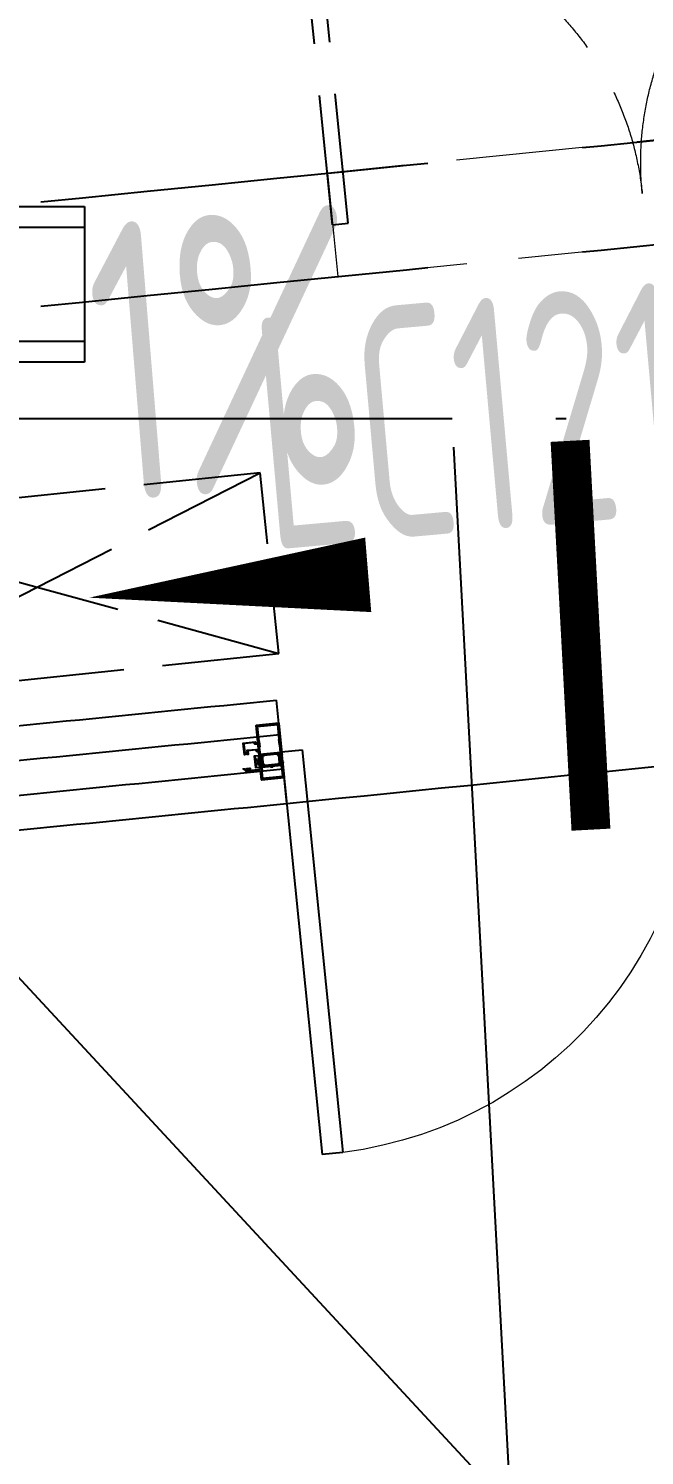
# Model space of a CAD drawing. Header units: inches. Extents: x 0 to 1813292486, y 0 to 3473589894.
# Drawn here: x 600652107 to 600653295, y 3473202021 to 3473204769 of the extents above; entities that cross this region are included whole.
import ezdxf

# ---------------------------------------------------------------- set-up
doc = ezdxf.new("R2010")
doc.units = ezdxf.units.IN
doc.header["$LTSCALE"] = 1000
doc.header["$MEASUREMENT"] = 0
doc.linetypes.add('AX-MALL-GIRD-200$0$DOTE', pattern=[2.42, 2, -0.2, 0.02, -0.2])
doc.linetypes.add('AX-MALL-WALL-P02-QT$0$DASH', pattern=[0.35, 0.25, -0.1])
for name, color, linetype in [('A-Anno-Note', 241, 'Continuous'), ('AX-MALL-DIM-P02$0$A-Anno-Dims', 3, 'Continuous'), ('AX-MALL-DIM-P02$0$A-Anno-Note', 241, 'Continuous'), ('AX-MALL-DIM-P02$0$A-Detl-Thin', 131, 'Continuous'), ('AX-MALL-DIM-P02$0$DIM_LEAD', 3, 'Continuous'), ('AX-MALL-DIM-SY-P02$0$DIM_IDEN', 3, 'Continuous'), ('AX-MALL-GIRD-200$0$A-Grid', 222, 'AX-MALL-GIRD-200$0$DOTE'), ('AX-MALL-P02-200$0$A-Anno-Note', 241, 'Continuous'), ('AX-MALL-WALL-P02$0$A-Anno-Note', 241, 'Continuous'), ('AX-MALL-WALL-P02-QT$0$A-Anno-Note', 241, 'Continuous'), ('AX-MALL-WALL-P02-QT$0$A-Curt', 151, 'Continuous'), ('AX-MALL-WALL-P02-QT$0$A-Detl-Patt', 8, 'Continuous'), ('AX-MALL-WALL-P02-QT$0$A-Detl-Thin', 131, 'Continuous'), ('AX-MALL-WALL-P02-QT$0$A-Fixt', 81, 'Continuous'), ('AX-MALL-WALL-P02-QT$0$A-Wind', 4, 'Continuous'), ('AX-MALL-WALL-P02-QT$0$GASKET', 2, 'Continuous'), ('AX-MALL-WALL-P02-QT$0$STSF', 2, 'Continuous'), ('AX-MALL-WORD-P02$0$A-Wind-Iden', 11, 'Continuous'), ('AX-MALL-ZTKD-P02$0$A-Anno-Note', 241, 'Continuous')]:
    doc.layers.add(name, color=color, linetype=linetype)
doc.layers.add('AX-MALL-WALL-P02-QT$0$AM_SUPPR', color=6, linetype='Continuous', lineweight=30)
doc.layers.add('AX-MALL-WALL-P02-QT$0$M-AUX-TO-ARCH', color=1, linetype='Continuous', plot=False)
doc.styles.add('AX-MALL-DIM-P02$0$_TCH_DIM', font='gbenor.shx')
doc.styles.add('AX-MALL-WORD-P02$0$_TCH_WINDOW', font='gbenor.shx', dxfattribs={"bigfont": 'gbcbig.shx'})

# ---------------------------------------------------------------- blocks, each defined once
blk = doc.blocks.new('AX-MALL-WORD-P02')
at = {"layer": 'AX-MALL-WORD-P02$0$A-Wind-Iden', "style": 'AX-MALL-WORD-P02$0$_TCH_WINDOW', "width": 0.7}
blk.add_text('LC1210', height=446.25, rotation=344.7006, dxfattribs=at).set_placement((600448350, 3473038726.3))
blk = doc.blocks.new('AX-MALL-GIRD-200')
at = {"layer": 'AX-MALL-GIRD-200$0$A-Grid'}
blk.add_line((600215588.6, 3473125707.5), (600573484.6, 3472992380.8), dxfattribs=at)
blk = doc.blocks.new('AX-MALL-WALL-P02-QT$0$tj')
at = {"layer": 'AX-MALL-WALL-P02-QT$0$A-Detl-Patt'}
h = blk.add_hatch(dxfattribs=at)
h.set_pattern_fill('STEEL', color=256, scale=100, angle=50.4318)
h.set_pattern_definition([(75, (-14278.2, 156289.83), (-153.340725, 41.087523), []), (75, (-14317.88, 156358.57), (-153.340725, 41.087523), [])])
edge = h.paths.add_edge_path()
edge.add_arc((274303, 370915.4), 354853.2, 270.960109, 275.951313)
edge.add_line((311095.3, 17974.7), (323404.3, 17664.9))
edge.add_arc((337498.6, -5423), 27050, 84.42965, 121.40246, ccw=False)
edge.add_line((340124.3, 21499.2), (352435.6, 23411.5))
edge.add_line((352435.6, 23411.5), (352460.3, 23263.6))
edge.add_arc((262949, 558936.3), 543100, 279.486523, 288.50533)
edge.add_line((435325, 43917.8), (435185.9, 44187.6))
edge.add_arc((262949, 558936.3), 542800, 279.518166, 288.500444, ccw=False)
edge.add_line((352706.5, 23609), (352681.7, 23756.9))
edge.add_line((352681.7, 23756.9), (340117.8, 21803.8))
edge.add_arc((337510.1, -5455), 27383.3, 84.53553, 121.20268)
edge.add_line((323323.7, 17967), (311085.8, 18275))
edge.add_arc((274273.8, 371474.5), 355112.7, 270.964111, 275.950126, ccw=False)
edge.add_line((280249, 16412.1), (280249, 16112))
blk = doc.blocks.new('AX-MALL-WALL-P02-QT$0$1')
at = {"layer": 'AX-MALL-WALL-P02-QT$0$A-Detl-Patt', "linetype": 'AX-MALL-WALL-P02-QT$0$DASH', "extrusion": (0, 0, -1)}
for p, q in [((108521.7, -109072.2), (108772.2, -108543.5)), ((108548.8, -109085), (108799.3, -108556.4)), ((108799.3, -108556.4), (108772.2, -108543.5)), ((109579.1, -109573.1), (109829.5, -109044.4)), ((109606.2, -109585.9), (109856.6, -109057.2)), ((109829.5, -109044.4), (109856.6, -109057.2)), ((108521.7, -109072.2), (108548.8, -109085)), ((109606.2, -109585.9), (109579.1, -109573.1))]:
    blk.add_line(p, q, dxfattribs=at)
at = {"layer": 'AX-MALL-WALL-P02-QT$0$A-Detl-Patt', "linetype": 'AX-MALL-WALL-P02-QT$0$DASH', "lineweight": 13, "extrusion": (0, 0, -1)}
blk.add_lwpolyline([(-108799.2, -108556.5, 0.406722), (-109064, -109329.1, 0.406722), (-109829.4, -109044.6)], format="xyb", dxfattribs=at)
at = {"layer": 'AX-MALL-WALL-P02-QT$0$A-Detl-Patt', "linetype": 'AX-MALL-WALL-P02-QT$0$DASH', "lineweight": 13}
blk.add_lwpolyline([(108478.9, -109162.6), (109563.4, -109676.3), (109649, -109495.5), (108564.5, -108981.8)], close=True, dxfattribs=at)
blk = doc.blocks.new('AX-MALL-WALL-P02-QT$0$JB-AC(O)-Hide')
for p, q in [((-225, 175), (-450, 175)), ((-450, 175), (-450, 37.5)), ((-450, 175), (-225, 87.5)), ((150, 175), (-150, 175)), ((450, 175), (225, 175)), ((225, 87.5), (450, 175)), ((450, 37.5), (450, 175)), ((-150, 58.3), (0, 0)), ((0, 0), (150, 58.3)), ((-150, -58.3), (0, 0)), ((0, 0), (150, -58.3)), ((-450, -37.5), (-450, -175)), ((450, -175), (450, -37.5)), ((-450, -175), (-225, -87.5)), ((225, -87.5), (450, -175)), ((-450, -175), (-225, -175)), ((-150, -175), (150, -175)), ((225, -175), (450, -175))]:
    blk.add_line(p, q)
blk = doc.blocks.new('AX-MALL-WALL-P02-QT$0$JB-AC(i)-Li')
for p, q in [((-275, 0), (275, 0)), ((-275, 0), (275, 0)), ((-275, -300), (-275, 0)), ((275, 0), (275, -300)), ((-275, -40), (275, -40)), ((275, -260), (-275, -260)), ((275, -300), (-275, -300))]:
    blk.add_line(p, q)
blk = doc.blocks.new('AX-MALL-WALL-P02-QT$0$A$C0A607B9E')
at = {"linetype": 'Continuous'}
h = blk.add_hatch(dxfattribs=at)
h.set_pattern_fill('ANSI37', color=1)
h.set_pattern_definition([(45, (-14339043.6352, -8955566.6047), (-1.12253201513, 1.12253201513), []), (135, (-14339043.6352, -8955566.6047), (-1.12253201513, -1.12253201513), [])])
edge = h.paths.add_edge_path()
edge.add_arc((-0.9, 1.2), 0.3, 90, 158.929)
edge.add_arc((-10.5, 4.9), 10, 296.683, 338.929, ccw=False)
edge.add_arc((-5.9, -4.3), 0.3, 116.683, 276.6693)
edge.add_arc((-6.9, 4.3), 9, 276.6693, 314.4305)
edge.add_arc((-0.4, -2.3), 0.3, 15.9653, 134.4305, ccw=False)
edge.add_line((-0.1, -2.2), (0.3, -3.7))
edge.add_arc((0.7, -3.6), 0.4, 195.9653, 344.0347)
edge.add_line((1.1, -3.7), (1.5, -2.2))
edge.add_arc((1.8, -2.3), 0.3, 15.9653, 164.0347, ccw=False)
edge.add_line((2.1, -2.2), (2.5, -3.7))
edge.add_arc((2.9, -3.6), 0.4, 195.9653, 344.0347)
edge.add_line((3.3, -3.7), (3.7, -2.2))
edge.add_arc((4, -2.3), 0.3, 15.9653, 164.0347, ccw=False)
edge.add_line((4.3, -2.2), (4.7, -3.7))
edge.add_arc((5.1, -3.6), 0.4, 195.9653, 344.0347)
edge.add_line((5.5, -3.7), (5.9, -2.2))
edge.add_arc((6.2, -2.3), 0.3, 15.9653, 164.0347, ccw=False)
edge.add_line((6.5, -2.2), (6.9, -3.7))
edge.add_arc((7.3, -3.6), 0.4, 195.9653, 360)
edge.add_line((7.7, -3.6), (7.7, -0.3))
edge.add_arc((7.4, -0.3), 0.3, 0, 90)
edge.add_line((7.4, 0), (0, 0))
edge.add_line((0, 0), (0, 1.5))
edge.add_line((0, 1.5), (-0.9, 1.5))
at = {"color": 1, "linetype": 'Continuous'}
blk.add_lwpolyline([(-0.9, 1.5, 0.310169), (-1.2, 1.3, -0.18645), (-6, -4, 0.838998), (-5.9, -4.6, 0.166272), (-0.6, -2.1, -0.568456), (-0.1, -2.2), (0.3, -3.7, 0.754029), (1.1, -3.7), (1.5, -2.2, -0.754029), (2.1, -2.2), (2.5, -3.7, 0.754029), (3.3, -3.7), (3.7, -2.2, -0.754029), (4.3, -2.2), (4.7, -3.7, 0.754029), (5.5, -3.7), (5.9, -2.2, -0.754029), (6.5, -2.2), (6.9, -3.7, 0.869553), (7.7, -3.6), (7.7, -0.3, 0.414214), (7.4, 0), (0, 0), (0, 1.5)], format="xyb", close=True, dxfattribs=at)
blk = doc.blocks.new('AX-MALL-WALL-P02-QT$0$尺寸分格点')
at = {"ltscale": 10}
h = blk.add_hatch(color=1, dxfattribs=at)
h.dxf.hatch_style = 1
edge = h.paths.add_edge_path()
edge.add_line((0, -1.5), (0, 0))
edge.add_line((0, 0), (-1.5, 0))
edge.add_arc((0, 0), 1.5, 180, 270)
edge = h.paths.add_edge_path()
edge.add_line((0, 1.5), (0, 0))
edge.add_line((0, 0), (1.5, 0))
edge.add_arc((0, 0), 1.5, 0, 90)
for p, q in [((-2.5, 0), (2.5, 0)), ((0, -2.5), (0, 2.5))]:
    blk.add_line(p, q)
blk.add_circle((0, 0), 1.5)
blk = doc.blocks.new('AX-MALL-WALL-P02-QT$0$定位点')
blk.add_blockref('AX-MALL-WALL-P02-QT$0$尺寸分格点', (0, 0))
blk = doc.blocks.new('AX-MALL-WALL-P02-QT$0$A$C40565891')
h = blk.add_hatch()
h.set_pattern_fill('NET', color=6, scale=0.5, angle=315)
h.set_pattern_definition([(225, (-8954763.8857, -14331520.9494), (-1.12253201513, 1.12253201513), []), (135, (-8954763.8857, -14331520.9494), (1.12253201513, 1.12253201513), [])])
edge = h.paths.add_edge_path()
edge.add_line((-2.9, -1), (-17.1, -1))
edge.add_arc((-17.1, -2), 1, 90, 120)
edge.add_line((-17.6, -1.1), (-19.3, -2.1))
edge.add_line((-19.3, -2.1), (-19.6, -2.1))
edge.add_arc((-19.6, -1.7), 0.4, 180, 270, ccw=False)
edge.add_line((-20, -1.7), (-20, 1.7))
edge.add_arc((-19.6, 1.7), 0.4, 90, 180, ccw=False)
edge.add_line((-19.6, 2.1), (-19.3, 2.1))
edge.add_line((-19.3, 2.1), (-17.6, 1.1))
edge.add_arc((-17.1, 2), 1, 240, 270)
edge.add_line((-17.1, 1), (-2.9, 1))
edge.add_arc((-2.9, 2), 1, 270, 300)
edge.add_line((-2.4, 1.1), (-0.7, 2.1))
edge.add_line((-0.7, 2.1), (-0.4, 2.1))
edge.add_arc((-0.4, 1.7), 0.4, 0, 90, ccw=False)
edge.add_line((0, 1.7), (0, -1.7))
edge.add_arc((-0.4, -1.7), 0.4, 270, 360, ccw=False)
edge.add_line((-0.4, -2.1), (-0.7, -2.1))
edge.add_line((-0.7, -2.1), (-2.4, -1.1))
edge.add_arc((-2.9, -2), 1, 60, 90)
at = {"layer": 'AX-MALL-WALL-P02-QT$0$STSF', "lineweight": 40}
blk.add_lwpolyline([(-2.9, -1), (-17.1, -1, 0.131652), (-17.6, -1.1), (-19.3, -2.1), (-19.6, -2.1, -0.414214), (-20, -1.7), (-20, 1.7, -0.414214), (-19.6, 2.1), (-19.3, 2.1), (-17.6, 1.1, 0.131652), (-17.1, 1), (-2.9, 1, 0.131652), (-2.4, 1.1), (-0.7, 2.1), (-0.4, 2.1, -0.414214), (0, 1.7), (0, -1.7, -0.414214), (-0.4, -2.1), (-0.7, -2.1), (-2.4, -1.1, 0.131652)], format="xyb", close=True, dxfattribs=at)
blk = doc.blocks.new('AX-MALL-WALL-P02-QT$0$A$C5DA96DE0')
at = {"layer": 'AX-MALL-WALL-P02-QT$0$AM_SUPPR', "color": 3}
for points in [[(-22, 105.2), (-22, 46.6, -0.414214), (-21.7, 46.3), (-21.7, 45.3, -0.414214), (-21.9, 45.1), (-22.1, 45.1, 0.315299), (-22.3, 45), (-22.9, 43.4, 0.548619), (-22.7, 43.1), (-20, 43.3, 0.176327), (-19.8, 43.4), (-19.5, 43.8, 0.57735), (-19.5, 44.1), (-19.7, 44.1, -0.310745), (-19.9, 44.3), (-20.2, 46.2), (-20.2, 46.3, -0.664495), (-19.4, 46.7, 0.196262), (-19.2, 46.6), (-15.8, 46.6, -0.414214), (-15.5, 46.3), (-15.5, 46), (-16.5, 44.3, 0.57968), (-16.4, 44.1), (-15.1, 44.1, 0.266079), (-14.2, 44.6), (-13.3, 46.1, -0.266079), (-12.5, 46.6), (-12.5, 46.6), (12.5, 46.6, -0.266079), (13.3, 46.1), (14.2, 44.6, 0.266079), (15.1, 44.1), (16.4, 44.1, 0.57968), (16.5, 44.3), (15.5, 46), (15.5, 46.3, -0.414214), (15.8, 46.6), (19.2, 46.6, 0.196262), (19.4, 46.7, -0.664495), (20.2, 46.3), (20.2, 46.2), (19.9, 44.3, -0.310745), (19.7, 44.1), (19.5, 44.1, 0.57735), (19.5, 43.8), (19.8, 43.4, 0.176327), (20, 43.3), (22.7, 43.1, 0.548619), (22.9, 43.4), (22.3, 45, 0.315299), (22.1, 45.1), (21.9, 45.1, -0.414214), (21.7, 45.3), (21.7, 46.3, -0.414214), (22, 46.6), (22, 73.9)], [(-12.5, 26.6), (-12.5, 26.6, -0.266079), (-13.3, 27.1), (-14.2, 28.6, 0.266079), (-15.1, 29.1), (-16.4, 29.1, 0.57968), (-16.5, 28.9), (-15.5, 27.2), (-15.5, 26.9, -0.414214), (-15.8, 26.6), (-19.2, 26.6, 0.196262), (-19.4, 26.5, -0.664495), (-20.2, 26.9), (-20.2, 27), (-19.9, 28.9, -0.310745), (-19.7, 29.1), (-19.5, 29.1, 0.57735), (-19.5, 29.4), (-19.8, 29.8, 0.176327), (-20, 29.9), (-22.7, 30.1, 0.548619), (-22.9, 29.8), (-22.3, 28.2, 0.315299), (-22.1, 28.1), (-21.9, 28.1, -0.414214), (-21.7, 27.9), (-21.7, 26.9, -0.414214), (-22, 26.6), (-22, 0), (22, 0), (22, 18)], [(22, 20), (22, 26.6, -0.414214), (21.7, 26.9), (21.7, 27.9, -0.414214), (21.9, 28.1), (22.1, 28.1, 0.315299), (22.3, 28.2), (22.9, 29.8, 0.548619), (22.7, 30.1), (20, 29.9, 0.176327), (19.8, 29.8), (19.5, 29.4, 0.57735), (19.5, 29.1), (19.7, 29.1, -0.310745), (19.9, 28.9), (20.2, 27), (20.2, 26.9, -0.664495), (19.4, 26.5, 0.196262), (19.2, 26.6), (15.8, 26.6, -0.414214), (15.5, 26.9), (15.5, 27.2), (16.5, 28.9, 0.57968), (16.4, 29.1), (15.1, 29.1, 0.266079), (14.2, 28.6), (13.3, 27.1, -0.266079), (12.5, 26.6), (-12.5, 26.6)]]:
    blk.add_lwpolyline(points, format="xyb", dxfattribs=at)
for points in [[(22, 73.9), (22, 73.9), (22, 105.2), (-22, 105.2)], [(-19.8, 103), (-19.8, 103), (-19.8, 74.7), (-19, 73.7), (-19, 68.7), (-19, 63.7), (-20, 62.7), (-20, 48.8), (20, 48.8), (20, 62.7), (19, 63.7), (19, 68.7), (19, 73.7), (19.8, 74.7), (19.8, 103), (-19.8, 103)], [(-19, 24.4), (-19, 16.6), (-19.8, 15.6), (-19.8, 2.2), (-19.8, 2.2), (19.8, 2.2), (19.8, 15.6), (19, 16.6), (19, 24.4), (-19, 24.4)], [(22, 20), (44, 20), (44, 20.4), (45, 20.1), (45, 20.4), (46, 20.1), (46, 20.4), (47, 20.1), (47, 20.4), (48, 20.1), (48, 20.4), (49, 20.4), (49, 18), (22, 18)]]:
    blk.add_lwpolyline(points, dxfattribs=at)
at = {"color": 6, "ltscale": 10, "xscale": -0.9999999999999999, "rotation": 90}
blk.add_blockref('AX-MALL-WALL-P02-QT$0$A$C40565891', (-17.7, 26.6), dxfattribs=at)
at = {"color": 6, "ltscale": 10, "rotation": 270}
blk.add_blockref('AX-MALL-WALL-P02-QT$0$A$C40565891', (17.7, 26.6), dxfattribs=at)
blk = doc.blocks.new('AX-MALL-WALL-P02-QT$0$A$C3D8E1D5A')
at = {"color": 3, "ltscale": 10}
blk.add_lwpolyline([(-25, -18.8), (-25, -17.5), (-23, -17.5), (-23, -15.5), (-7, -15.5), (-7, -22.5), (-5.3, -22.5, 0.414214), (-5, -22.2), (-5, -21.8, 0.414), (-5.3, -21.5), (-5.7, -21.5, -0.483847), (-6, -21.1), (-5.7, -19.9), (-1.3, -19.9), (-1, -21.1, -0.47418), (-1.3, -21.5), (-1.7, -21.5, 0.414), (-2, -21.8), (-2, -22.2, 0.414214), (-1.7, -22.5), (0, -22.5), (0, 0), (-22.9, 0), (-22.9, -1), (-22.4, -1), (-22.4, -3, -0.414214), (-22.9, -3.5), (-25, -3.5), (-25.5, -2.9, 0.498868), (-25.9, -2.9), (-27.4, -5, 0.819287), (-27, -5.5), (-25.5, -4.5), (-22.9, -4.5, 0.414214), (-21.4, -3), (-21.4, -1), (-3.2, -1, -0.414209), (-1, -3.2), (-1, -18.5), (-6, -18.5), (-6, -14.5), (-24, -14.5), (-24, -16.5), (-25, -16.5), (-27.2, -16.5, 0.658242), (-27.6, -17.3), (-25.9, -19.1, 0.682714), (-25, -18.8)], format="xyb", dxfattribs=at)
blk = doc.blocks.new('AX-MALL-WALL-P02-QT$0$A$C3EB17898')
at = {"color": 6}
for p, q in [((22, 23), (31.3, 1)), ((31.3, 23), (22, 1))]:
    blk.add_line(p, q, dxfattribs=at)
blk.add_lwpolyline([(22, 23), (31.3, 23), (31.3, 1), (22, 1)], close=True, dxfattribs=at)
at = {"color": 6, "ltscale": 10}
for name, p in [('AX-MALL-WALL-P02-QT$0$A$C5DA96DE0', (0, -23.7)), ('AX-MALL-WALL-P02-QT$0$A$C3D8E1D5A', (49.9, 50.2))]:
    blk.add_blockref(name, p, dxfattribs=at)
at = {"color": 6, "ltscale": 10, "rotation": 180}
blk.add_blockref('AX-MALL-WALL-P02-QT$0$A$C0A607B9E', (49, -3.3), dxfattribs=at)
at = {"layer": 'AX-MALL-WALL-P02-QT$0$GASKET', "extrusion": (0, 0, -1), "zscale": -1, "rotation": 270}
blk.add_blockref('AX-MALL-WALL-P02-QT$0$定位点', (0, 0), dxfattribs=at)
blk = doc.blocks.new('AX-MALL-WALL-P02-QT$0$mqst2')
at = {"color": 6, "ltscale": 10, "xscale": -0.9999999999999999, "rotation": 5.784442922327837}
blk.add_blockref('AX-MALL-WALL-P02-QT$0$A$C3EB17898', (438986, -43926.2), dxfattribs=at)
blk = doc.blocks.new('AX-MALL-WALL-P02-QT$0$$DorLib2D$00000002')
for p, q in [((-0.5, 0), (-0.5, 0.4875)), ((-0.475, 0.4875), (-0.5, 0.4875)), ((-0.475, 0), (-0.475, 0.4875)), ((0.475, 0), (0.475, 0.4875)), ((0.475, 0.4875), (0.5, 0.4875)), ((0.5, 0), (0.5, 0.4875)), ((-0.5, 0), (-0.475, 0)), ((0.5, 0), (0.475, 0))]:
    blk.add_line(p, q)
at = {"lineweight": 13}
for centre, start, end in [((-0.4875, 0), 0, 88.5307), ((0.4875, 0), 91.4693, 180)]:
    blk.add_arc(centre, 0.4875, start, end, dxfattribs=at)
blk = doc.blocks.new('AX-MALL-WALL-P02-QT')
at = {"layer": 'AX-MALL-WALL-P02-QT$0$A-Curt'}
blk.add_line((600448216.1, 3473038255.9), (600448266.7, 3473038449.4), dxfattribs=at)
for radius, end in [(539799.9, 255.256049), (539866.5, 255.256059), (539933.2, 255.25607), (539999.9, 255.25608)]:
    blk.add_arc((600585645.7, 3473560475.2), radius, 255.169609, end, dxfattribs=at)
at = {"layer": 'AX-MALL-WALL-P02-QT$0$A-Detl-Thin', "linetype": 'AX-MALL-WALL-P02-QT$0$DASH', "ltscale": 3}
for points in [[(600447161.1, 3473039776.3, 0.001865), (600451050.1, 3473038757.5, 0.001865)], [(600447091, 3473039588, 0.001865), (600450979.9, 3473038569.1, 0.001865)]]:
    blk.add_lwpolyline(points, format="xyb", dxfattribs=at)
at = {"layer": 'AX-MALL-WALL-P02-QT$0$A-Wind'}
blk.add_arc((600585645.7, 3473560475.2), 539999.9, 255.25608, 255.425846, dxfattribs=at)
at = {"layer": 'AX-MALL-WALL-P02-QT$0$A-Anno-Note', "rotation": 339.5681613092181}
blk.add_blockref('AX-MALL-WALL-P02-QT$0$mqst2', (600052179.3, 3473232742.4), dxfattribs=at)
at = {"layer": 'AX-MALL-WALL-P02-QT$0$A-Detl-Thin', "rotation": 339.5681613091762}
blk.add_blockref('AX-MALL-WALL-P02-QT$0$tj', (600144118.7, 3473128496.3), dxfattribs=at)
at = {"layer": 'AX-MALL-WALL-P02-QT$0$A-Fixt'}
for name, p, rotation in [('AX-MALL-WALL-P02-QT$0$JB-AC(i)-Li', (600447994.4, 3473039565.6), 339.5681613375581), ('AX-MALL-WALL-P02-QT$0$JB-AC(O)-Hide', (600447910.5, 3473038814.3), 345.4703428157612)]:
    blk.add_blockref(name, p, dxfattribs=dict(at, rotation=rotation))
at = {"layer": 'AX-MALL-WALL-P02-QT$0$A-Wind'}
blk.add_blockref('AX-MALL-GIRD-200', (0, 0), dxfattribs=at)
at = {"layer": 'AX-MALL-WALL-P02-QT$0$A-Wind', "xscale": 1600, "yscale": -1600, "zscale": 200, "rotation": 345.3409629919066}
blk.add_blockref('AX-MALL-WALL-P02-QT$0$$DorLib2D$00000002', (600449015.4, 3473038150.2), dxfattribs=at)
at = {"layer": 'AX-MALL-WALL-P02-QT$0$M-AUX-TO-ARCH', "rotation": 10.65503778268106}
blk.add_blockref('AX-MALL-WALL-P02-QT$0$1', (600321870.4, 3473126396.1), dxfattribs=at)
blk = doc.blocks.new('AX-MALL-WALL-P02')
at = {"layer": 'AX-MALL-WALL-P02$0$A-Anno-Note'}
blk.add_blockref('AX-MALL-WORD-P02', (0, 0), dxfattribs=at)
blk.add_blockref('AX-MALL-WALL-P02-QT', (0, 0), dxfattribs=at)
blk = doc.blocks.new('AX-MALL-ZTKD-P02')
at = {"layer": 'AX-MALL-ZTKD-P02$0$A-Anno-Note'}
blk.add_blockref('AX-MALL-GIRD-200', (0, 0), dxfattribs=at)
blk = doc.blocks.new('AX-MALL-DIM-SY-P02')
at = {"layer": 'AX-MALL-DIM-SY-P02$0$DIM_IDEN'}
blk.add_line((600448757, 3473038786.8), (600446744.7, 3473032347), dxfattribs=at)
at = {"layer": 'AX-MALL-DIM-SY-P02$0$DIM_IDEN', "const_width": 75}
blk.add_lwpolyline([(600448971.7, 3473038719.7), (600448748, 3473038003.8)], dxfattribs=at)
blk = doc.blocks.new('AX-MALL-DIM-P02')
at = {"layer": 'AX-MALL-DIM-P02$0$A-Anno-Dims'}
blk.add_lwpolyline([(600448662.9, 3473038572.5, 0, 0, 0), (600447997.2, 3473038760.4, 0, 144, 0), (600448516.9, 3473038613.7, 0, 0, 0)], format="xyseb", dxfattribs=at)
at = {"layer": 'AX-MALL-DIM-P02$0$DIM_LEAD'}
blk.add_line((600449353, 3473033915.5), (600446183.1, 3473041582.9), dxfattribs=at)
at = {"layer": 'AX-MALL-DIM-P02$0$A-Anno-Dims'}
blk.add_blockref('AX-MALL-DIM-SY-P02', (0, 0), dxfattribs=at)
at = {"layer": 'AX-MALL-DIM-P02$0$A-Detl-Thin'}
blk.add_blockref('AX-MALL-ZTKD-P02', (0, 0), dxfattribs=at)
at = {"layer": 'AX-MALL-DIM-P02$0$A-Anno-Note', "style": 'AX-MALL-DIM-P02$0$_TCH_DIM', "width": 0.7}
blk.add_text('1%', height=535.5, rotation=344.2418, dxfattribs=at).set_placement((600448086.9, 3473038922.3))
blk = doc.blocks.new('AX-MALL-P02-200')
at = {"layer": 'AX-MALL-P02-200$0$A-Anno-Note'}
blk.add_blockref('AX-MALL-WALL-P02', (0, 0), dxfattribs=at)
blk.add_blockref('AX-MALL-DIM-P02', (0, 0), dxfattribs=at)

msp = doc.modelspace()

# ---------------------------------------------------------------- block references
at = {"layer": 'A-Anno-Note', "rotation": 20.43183869077545}
msp.add_blockref('AX-MALL-P02-200', (1250392458.5, 9048125.7), dxfattribs=at)

doc.saveas('drawing.dxf')
